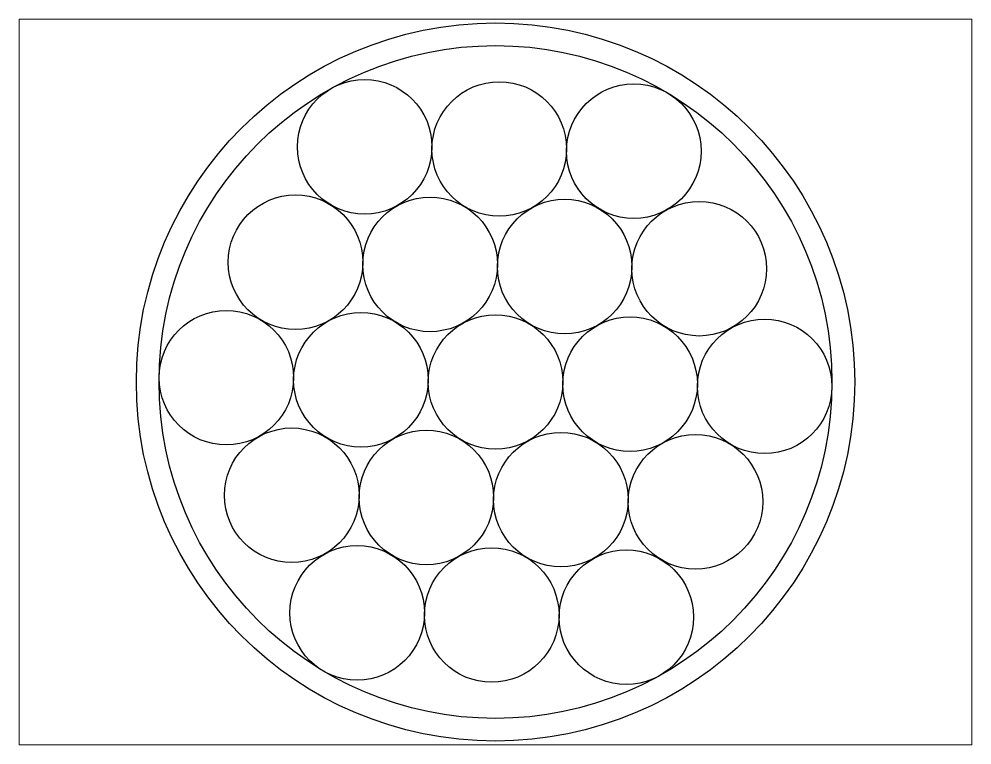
# Paper-space layout 'Layout2' of a CAD drawing. Header units: feet. Extents: x 1.05 to 9.45, y 0.8 to 7.2.
# The model-space entities are those that its viewports show. They can reach past a viewport. Long polylines and large blocks are cut down to what shows.
import ezdxf

# ---------------------------------------------------------------- set-up
doc = ezdxf.new("R2010")
doc.units = ezdxf.units.FT
doc.header["$MEASUREMENT"] = 0

msp = doc.modelspace()

# ---------------------------------------------------------------- linework, layer by layer
for centre, radius in [((454.518, 247.862), 8.246), ((454.518, 247.862), 7.725), ((451.514, 253.263), 1.545), ((454.604, 253.213), 1.545), ((457.693, 253.163), 1.545), ((449.926, 250.612), 1.545), ((453.016, 250.562), 1.545), ((456.105, 250.513), 1.545), ((459.195, 250.463), 1.545), ((448.338, 247.961), 1.545), ((451.428, 247.912), 1.545), ((454.518, 247.862), 1.545), ((457.607, 247.812), 1.545), ((460.697, 247.762), 1.545), ((449.84, 245.261), 1.545), ((452.93, 245.211), 1.545), ((456.019, 245.161), 1.545), ((459.109, 245.112), 1.545), ((451.342, 242.56), 1.545), ((454.431, 242.511), 1.545), ((457.521, 242.461), 1.545)]:
    msp.add_circle(centre, radius)

psp = doc.layouts.new('Layout2')

# ---------------------------------------------------------------- viewports
at = {"layer": '0'}
psp.add_viewport(center=(5.25, 4), size=(8.4, 6.4), view_center_point=(454.5176, 247.8619), view_height=16.668748, dxfattribs=at)

doc.saveas('drawing.dxf')
